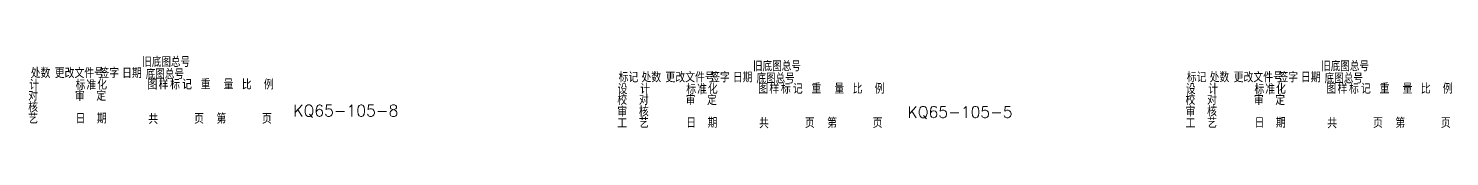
# Model space of a CAD drawing. Header units: millimetres. Extents: x 1188 to 14709, y -1491 to 2629.
# Drawn here: x 2866 to 3490, y 1022 to 1053 of the extents above; entities that cross this region are included whole.
import ezdxf

# ---------------------------------------------------------------- set-up
doc = ezdxf.new("R2010")
doc.units = ezdxf.units.MM
doc.layers.get('0').update_dxf_attribs({"lineweight": 50})
doc.layers.add('1', color=3, linetype='Continuous', lineweight=15)
doc.styles.add('GB2312', font='')
doc.styles.add('HZ', font='txt', dxfattribs={"width": 0.8, "bigfont": 'hztxt'})
doc.styles.add('HZTXT', font='txt', dxfattribs={"bigfont": 'HZTXT'})
doc.styles.get('GB2312').set_extended_font_data('FangSong_GB2312')

msp = doc.modelspace()

# ---------------------------------------------------------------- texts
at = {"color": 3, "char_height": 5, "width": 36.1292, "attachment_point": 1, "style": 'GB2312'}
for s, insert in [('{\\Ftxt,hztxt|c134;KQ65-105-8}', (2982.26812, 1032.09517)), ('{\\Ftxt,hztxt|c134;KQ65-105-5}', (3251.73031, 1031.494))]:
    msp.add_mtext(s, dxfattribs=dict(at, insert=insert))
at = {"layer": '1', "style": 'HZ', "width": 0.8}
for s, p in [('处数', (2867.083, 1043.91949)), ('更改文件号', (2877.62082, 1043.91949)), ('签字', (2897.2156, 1043.91949)), ('日期', (2907.13731, 1043.91949)), ('计', (2866.47503, 1038.78078)), ('标', (2886.74305, 1038.69743)), ('准', (2891.49234, 1038.69743)), ('化', (2896.22307, 1038.8444)), ('图', (2918.30632, 1038.92231)), ('样', (2923.20593, 1038.92231)), ('标', (2928.22803, 1038.92231)), ('记', (2933.49511, 1038.92231)), ('重', (2941.65984, 1038.99433)), ('量', (2951.7095, 1038.99433)), ('比', (2959.70802, 1038.92231)), ('例', (2969.38475, 1038.92231)), ('设', (3124.53808, 1036.91427)), ('标记', (3124.96791, 1042.05299)), ('计', (3134.40413, 1036.91427)), ('处数', (3135.01211, 1042.05299)), ('更改文件号', (3145.54992, 1042.05299)), ('标', (3154.67215, 1036.83092)), ('准', (3159.42144, 1036.83092)), ('化', (3164.15218, 1036.9779)), ('签字', (3165.14471, 1042.05299)), ('日期', (3175.06642, 1042.05299)), ('图', (3186.23542, 1037.0558)), ('样', (3191.13503, 1037.0558)), ('标', (3196.15713, 1037.0558)), ('记', (3201.42421, 1037.0558)), ('重', (3209.58895, 1037.12782)), ('量', (3219.6386, 1037.12782)), ('比', (3227.63713, 1037.0558)), ('例', (3237.31385, 1037.0558)), ('对', (2865.96652, 1034.03773)), ('审', (2886.48879, 1033.93836)), ('定', (2895.84633, 1033.93836)), ('校', (3124.41559, 1032.17122)), ('对', (3133.89562, 1032.17122)), ('审', (3154.41789, 1032.07185)), ('定', (3163.77543, 1032.07185)), ('核', (2865.96652, 1028.9572)), ('审', (3124.41559, 1026.94372)), ('核', (3133.89562, 1027.09069)), ('艺', (2865.96652, 1023.93622)), ('日', (2886.74305, 1024.02735)), ('期', (2896.10059, 1024.02735)), ('共', (2918.67379, 1023.7838)), ('页', (2938.76219, 1023.93078)), ('第', (2948.56141, 1023.93078)), ('页', (2968.52732, 1023.93078)), ('工', (3124.41559, 1021.92274)), ('艺', (3133.89562, 1022.06972)), ('日', (3154.67215, 1022.16085)), ('期', (3164.02969, 1022.16085)), ('共', (3186.60289, 1021.91729)), ('页', (3206.69129, 1022.06427)), ('第', (3216.49051, 1022.06427)), ('页', (3236.45642, 1022.06427)), ('工', (3373.67019, 1021.94034)), ('艺', (3383.15022, 1022.08731)), ('日', (3403.92675, 1022.17844)), ('期', (3413.28429, 1022.17844)), ('共', (3435.85749, 1021.93489)), ('页', (3455.94589, 1022.08187)), ('第', (3465.74511, 1022.08187)), ('页', (3485.71102, 1022.08187))]:
    msp.add_text(s, height=4, dxfattribs=at).set_placement(p)
at = {"layer": '1', "style": 'HZTXT'}
for s, p in [('旧底图总号', (2916.01095, 1048.78674)), ('底图总号', (2917.53649, 1043.45005)), ('旧底图总号', (3183.94006, 1046.92024)), ('底图总号', (3185.4656, 1041.58354))]:
    msp.add_text(s, height=4, dxfattribs=at).set_placement(p)
at = {"layer": '1', "color": 0, "style": 'HZTXT'}
for s, p in [('旧底图总号', (3433.19466, 1046.93784)), ('底图总号', (3434.7202, 1041.60114))]:
    msp.add_text(s, height=4, dxfattribs=at).set_placement(p)
at = {"layer": '1', "color": 0, "style": 'HZ', "width": 0.8}
for s, p in [('设', (3373.79268, 1036.93187)), ('标记', (3374.2225, 1042.07058)), ('计', (3383.65873, 1036.93187)), ('处数', (3384.2667, 1042.07058)), ('更改文件号', (3394.80452, 1042.07058)), ('标', (3403.92675, 1036.84852)), ('准', (3408.67604, 1036.84852)), ('化', (3413.40678, 1036.9955)), ('签字', (3414.3993, 1042.07058)), ('日期', (3424.32101, 1042.07058)), ('图', (3435.49002, 1037.0734)), ('样', (3440.38963, 1037.0734)), ('标', (3445.41173, 1037.0734)), ('记', (3450.67881, 1037.0734)), ('重', (3458.84355, 1037.14542)), ('量', (3468.8932, 1037.14542)), ('比', (3476.89172, 1037.0734)), ('例', (3486.56845, 1037.0734)), ('校', (3373.67019, 1032.18882)), ('对', (3383.15022, 1032.18882)), ('审', (3403.67249, 1032.08945)), ('定', (3413.03003, 1032.08945)), ('审', (3373.67019, 1026.96132)), ('核', (3383.15022, 1027.10829))]:
    msp.add_text(s, height=4, dxfattribs=at).set_placement(p)

doc.saveas('drawing.dxf')
